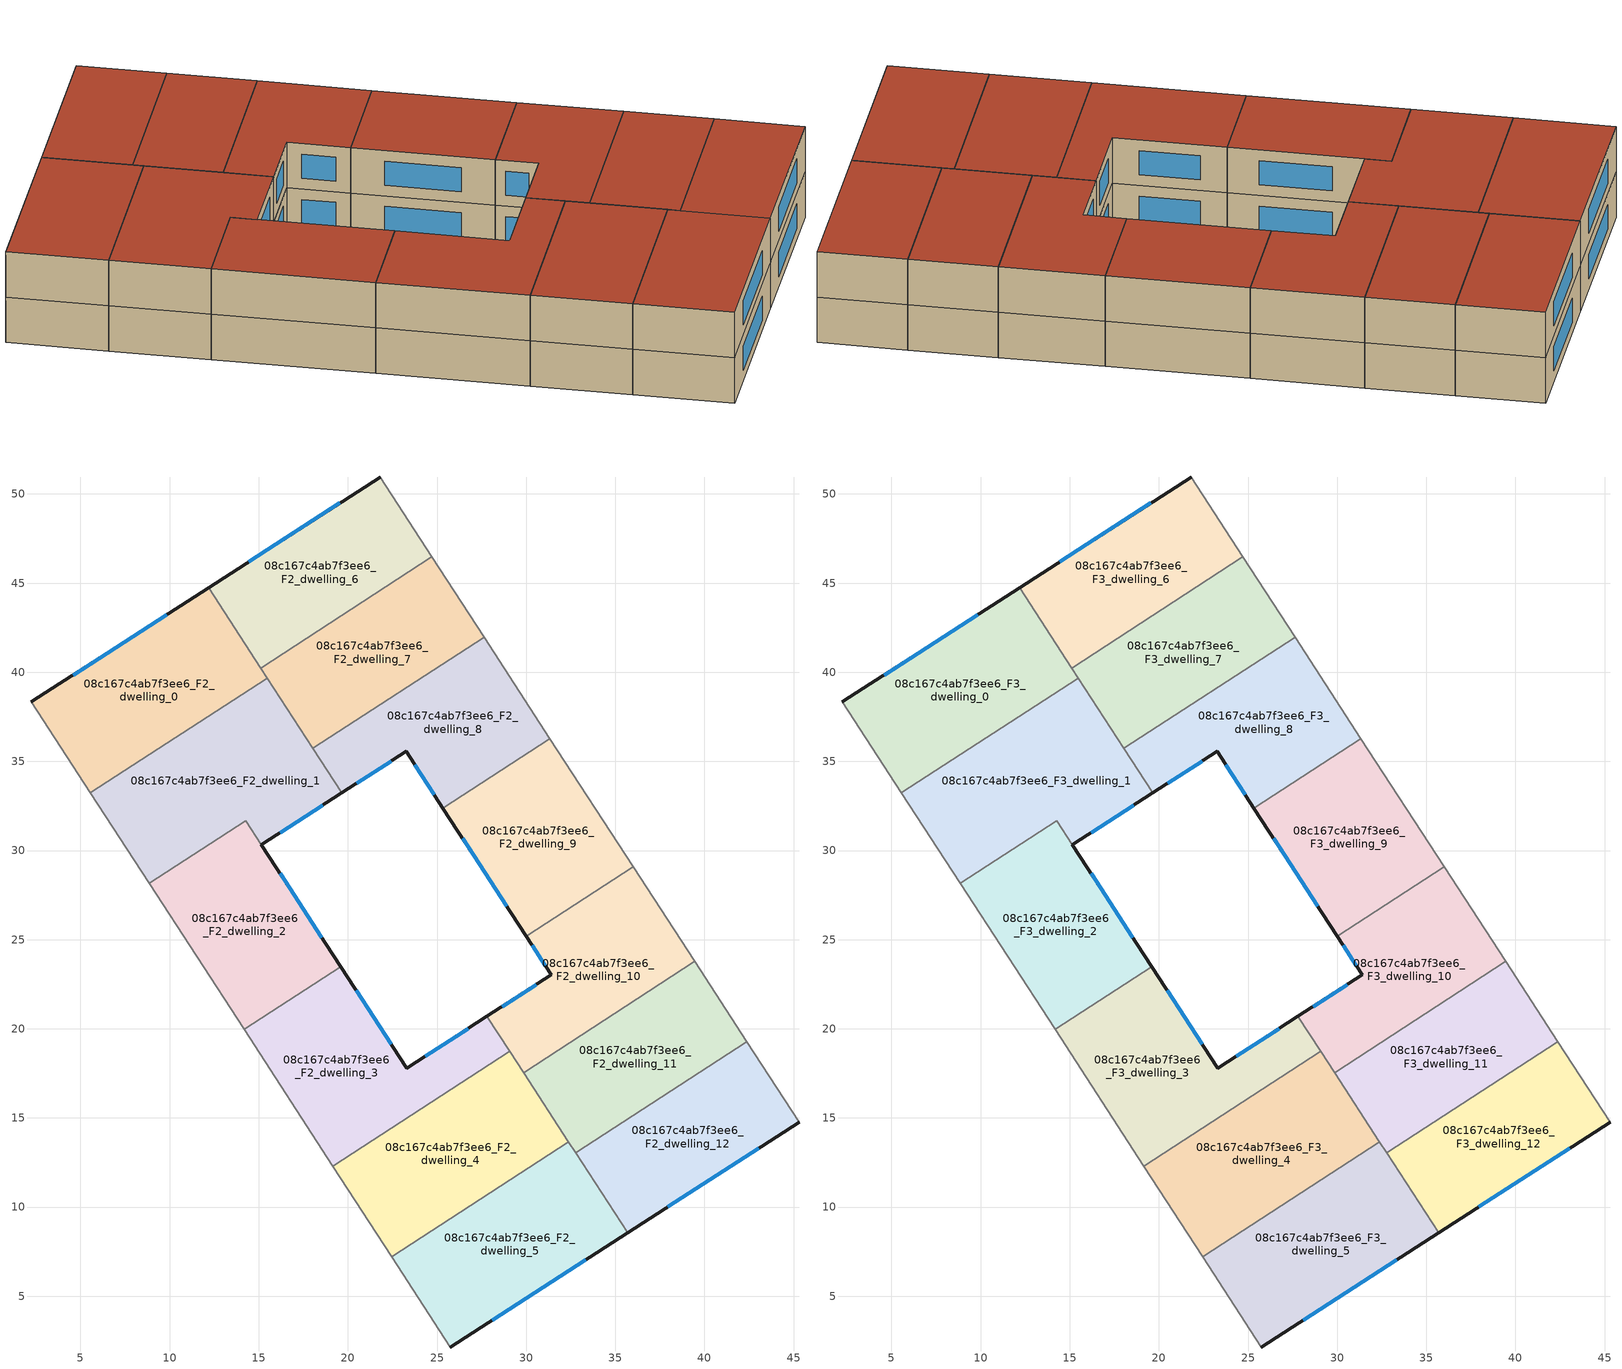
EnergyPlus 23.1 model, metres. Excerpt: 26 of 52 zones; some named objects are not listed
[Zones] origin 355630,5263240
08c167c4ab7f3ee6_F2_dwelling_0
 floor to 08c167c4ab7f3ee6_F1_dwelling_0 (EU_floor_Construction): 12.18,44.74 15.47,39.68 5.56,33.24 2.25,38.33 z6
 wall outside (EU_wall_Construction): 12.18,44.74 2.25,38.33 z6:9
 wall to 08c167c4ab7f3ee6_F2_dwelling_1 (EU_wall_Construction): 5.56,33.24 15.47,39.68 z6:9
 wall adiabatic (EU_wall_Construction): 2.25,38.33 5.56,33.24 z6:9
 wall to 08c167c4ab7f3ee6_F2_dwelling_6 (EU_wall_Construction): 15.11,40.23 12.18,44.74 z6:9
 wall to 08c167c4ab7f3ee6_F2_dwelling_7 (EU_wall_Construction): 15.47,39.68 15.11,40.23 z6:9
 window (EU_Window_Construction): 9.85,43.24 4.58,39.84 z6.7:8.3
08c167c4ab7f3ee6_F2_dwelling_1
 floor to 08c167c4ab7f3ee6_F1_dwelling_1 (EU_floor_Construction): 15.47,39.68 19.66,33.23 15.16,30.32 14.28,31.67 8.86,28.15 5.56,33.24 z6
 wall outside (EU_wall_Construction): 15.16,30.32 19.66,33.23 z6:9
 wall to 08c167c4ab7f3ee6_F2_dwelling_2 (EU_wall_Construction): 8.86,28.15 14.28,31.67 15.16,30.32 z6:9
 wall adiabatic (EU_wall_Construction): 5.56,33.24 8.86,28.15 z6:9
 wall to 08c167c4ab7f3ee6_F2_dwelling_7 (EU_wall_Construction): 18.04,35.73 15.47,39.68 z6:9
 wall to 08c167c4ab7f3ee6_F2_dwelling_8 (EU_wall_Construction): 19.66,33.23 18.04,35.73 z6:9
 window (EU_Window_Construction): 16.21,31 18.6,32.55 z6.7:8.3
08c167c4ab7f3ee6_F2_dwelling_10
 floor to 08c167c4ab7f3ee6_F1_dwelling_10 (EU_floor_Construction): 36.01,29.08 39.46,23.78 29.85,17.54 27.8,20.7 31.41,23.03 30.01,25.18 z6
 wall outside (EU_wall_Construction): 30.01,25.18 31.41,23.03 27.8,20.7 z6:9
 wall to 08c167c4ab7f3ee6_F2_dwelling_9 (EU_wall_Construction): 36.01,29.08 30.01,25.18 z6:9
 wall adiabatic (EU_wall_Construction): 39.46,23.78 36.01,29.08 z6:9
 wall to 08c167c4ab7f3ee6_F2_dwelling_11 (EU_wall_Construction): 29.85,17.54 39.46,23.78 z6:9
 wall to 08c167c4ab7f3ee6_F2_dwelling_3 (EU_wall_Construction): 27.8,20.7 29.07,18.74 z6:9
 wall to 08c167c4ab7f3ee6_F2_dwelling_4 (EU_wall_Construction): 29.07,18.74 29.85,17.54 z6:9
 window (EU_Window_Construction): 30.56,22.48 28.65,21.25 / 30.34,24.68 31.08,23.53 z6.7:8.3
08c167c4ab7f3ee6_F2_dwelling_11
 floor to 08c167c4ab7f3ee6_F1_dwelling_11 (EU_floor_Construction): 39.46,23.78 42.38,19.28 32.78,13.04 29.85,17.54 z6
 wall adiabatic (EU_wall_Construction): 42.38,19.28 39.46,23.78 z6:9
 wall to 08c167c4ab7f3ee6_F2_dwelling_12 (EU_wall_Construction): 32.78,13.04 42.38,19.28 z6:9
 wall to 08c167c4ab7f3ee6_F2_dwelling_4 (EU_wall_Construction): 29.85,17.54 32.38,13.66 z6:9
 wall to 08c167c4ab7f3ee6_F2_dwelling_5 (EU_wall_Construction): 32.38,13.66 32.77,13.04 z6:9
08c167c4ab7f3ee6_F2_dwelling_12
 floor to 08c167c4ab7f3ee6_F1_dwelling_12 (EU_floor_Construction): 42.38,19.28 45.31,14.77 35.69,8.56 32.78,13.04 z6
 wall outside (EU_wall_Construction): 35.69,8.56 45.31,14.77 z6:9
 wall adiabatic (EU_wall_Construction): 45.31,14.77 42.38,19.28 z6:9
 wall to 08c167c4ab7f3ee6_F2_dwelling_5 (EU_wall_Construction): 32.78,13.04 35.69,8.56 z6:9
 window (EU_Window_Construction): 37.95,10.02 43.05,13.31 z6.7:8.3
08c167c4ab7f3ee6_F2_dwelling_2
 floor to 08c167c4ab7f3ee6_F1_dwelling_2 (EU_floor_Construction): 14.28,31.67 19.59,23.49 14.18,19.97 8.86,28.15 z6
 wall outside (EU_wall_Construction): 19.59,23.49 15.15,30.32 z6:9
 wall adiabatic (EU_wall_Construction): 8.86,28.15 14.18,19.97 z6:9
 wall to 08c167c4ab7f3ee6_F2_dwelling_3 (EU_wall_Construction): 14.18,19.97 19.59,23.49 z6:9
 window (EU_Window_Construction): 18.55,25.1 16.2,28.72 z6.7:8.3
08c167c4ab7f3ee6_F2_dwelling_3
 floor to 08c167c4ab7f3ee6_F1_dwelling_3 (EU_floor_Construction): 27.8,20.7 29.07,18.74 19.16,12.3 14.18,19.97 19.59,23.49 23.29,17.79 z6
 wall outside (EU_wall_Construction): 27.8,20.7 23.29,17.79 19.59,23.49 z6:9
 wall to 08c167c4ab7f3ee6_F2_dwelling_4 (EU_wall_Construction): 19.16,12.3 29.07,18.74 z6:9
 wall adiabatic (EU_wall_Construction): 14.18,19.97 19.16,12.3 z6:9
 window (EU_Window_Construction): 22.42,19.13 20.46,22.15 / 26.74,20.02 24.35,18.47 z6.7:8.3
08c167c4ab7f3ee6_F2_dwelling_4
 floor to 08c167c4ab7f3ee6_F1_dwelling_4 (EU_floor_Construction): 29.07,18.74 32.38,13.66 22.46,7.22 19.16,12.3 z6
 wall to 08c167c4ab7f3ee6_F2_dwelling_5 (EU_wall_Construction): 22.46,7.22 32.38,13.66 z6:9
 wall adiabatic (EU_wall_Construction): 19.16,12.3 22.46,7.22 z6:9
08c167c4ab7f3ee6_F2_dwelling_5
 floor to 08c167c4ab7f3ee6_F1_dwelling_5 (EU_floor_Construction): 32.38,13.66 35.69,8.56 25.75,2.15 22.46,7.22 z6
 wall outside (EU_wall_Construction): 25.75,2.15 35.69,8.56 z6:9
 wall adiabatic (EU_wall_Construction): 22.46,7.22 25.75,2.15 z6:9
 window (EU_Window_Construction): 28.09,3.65 33.35,7.05 z6.7:8.3
08c167c4ab7f3ee6_F2_dwelling_6
 floor to 08c167c4ab7f3ee6_F1_dwelling_6 (EU_floor_Construction): 21.8,50.95 24.72,46.47 15.11,40.23 12.18,44.74 z6
 wall outside (EU_wall_Construction): 21.8,50.95 12.18,44.74 z6:9
 wall adiabatic (EU_wall_Construction): 24.72,46.47 21.8,50.95 z6:9
 wall to 08c167c4ab7f3ee6_F2_dwelling_7 (EU_wall_Construction): 15.11,40.23 24.72,46.47 z6:9
 window (EU_Window_Construction): 19.55,49.49 14.44,46.2 z6.7:8.3
08c167c4ab7f3ee6_F2_dwelling_7
 floor to 08c167c4ab7f3ee6_F1_dwelling_7 (EU_floor_Construction): 24.72,46.47 27.64,41.97 18.04,35.73 15.11,40.23 z6
 wall adiabatic (EU_wall_Construction): 27.64,41.97 24.72,46.47 z6:9
 wall to 08c167c4ab7f3ee6_F2_dwelling_8 (EU_wall_Construction): 18.04,35.73 27.64,41.97 z6:9
08c167c4ab7f3ee6_F2_dwelling_8
 floor to 08c167c4ab7f3ee6_F1_dwelling_8 (EU_floor_Construction): 27.64,41.97 31.34,36.28 25.34,32.38 23.27,35.56 19.66,33.23 18.04,35.73 z6
 wall outside (EU_wall_Construction): 19.66,33.23 23.27,35.56 25.34,32.38 z6:9
 wall adiabatic (EU_wall_Construction): 31.34,36.28 27.64,41.97 z6:9
 wall to 08c167c4ab7f3ee6_F2_dwelling_9 (EU_wall_Construction): 25.34,32.38 31.34,36.28 z6:9
 window (EU_Window_Construction): 20.51,33.78 22.42,35.01 / 23.76,34.81 24.85,33.13 z6.7:8.3
08c167c4ab7f3ee6_F2_dwelling_9
 floor to 08c167c4ab7f3ee6_F1_dwelling_9 (EU_floor_Construction): 31.34,36.28 36.01,29.08 30.01,25.18 25.34,32.38 z6
 wall outside (EU_wall_Construction): 25.34,32.38 30.01,25.18 z6:9
 wall adiabatic (EU_wall_Construction): 36.01,29.08 31.34,36.28 z6:9
 window (EU_Window_Construction): 26.43,30.69 28.91,26.87 z6.7:8.3
08c167c4ab7f3ee6_F3_dwelling_0
 floor to 08c167c4ab7f3ee6_F2_dwelling_0 (EU_floor_Construction): 12.18,44.74 15.47,39.68 5.56,33.24 2.25,38.33 z9
 wall outside (EU_wall_Construction): 12.18,44.74 2.25,38.33 z9:12
 wall to 08c167c4ab7f3ee6_F3_dwelling_1 (EU_wall_Construction): 5.56,33.24 15.47,39.68 z9:12
 wall adiabatic (EU_wall_Construction): 2.25,38.33 5.56,33.24 z9:12
 wall to 08c167c4ab7f3ee6_F3_dwelling_6 (EU_wall_Construction): 15.11,40.23 12.18,44.74 z9:12
 wall to 08c167c4ab7f3ee6_F3_dwelling_7 (EU_wall_Construction): 15.47,39.68 15.11,40.23 z9:12
 window (EU_Window_Construction): 9.85,43.24 4.58,39.84 z9.7:11.3
 roof outside (EU_roof_Construction): 15.47,39.68 12.18,44.74 2.25,38.33 5.56,33.24 z12
08c167c4ab7f3ee6_F3_dwelling_1
 floor to 08c167c4ab7f3ee6_F2_dwelling_1 (EU_floor_Construction): 15.47,39.68 19.66,33.23 15.16,30.32 14.28,31.67 8.86,28.15 5.56,33.24 z9
 wall outside (EU_wall_Construction): 15.16,30.32 19.66,33.23 z9:12
 wall to 08c167c4ab7f3ee6_F3_dwelling_2 (EU_wall_Construction): 8.86,28.15 14.28,31.67 15.16,30.32 z9:12
 wall adiabatic (EU_wall_Construction): 5.56,33.24 8.86,28.15 z9:12
 wall to 08c167c4ab7f3ee6_F3_dwelling_7 (EU_wall_Construction): 18.04,35.73 15.47,39.68 z9:12
 wall to 08c167c4ab7f3ee6_F3_dwelling_8 (EU_wall_Construction): 19.66,33.23 18.04,35.73 z9:12
 window (EU_Window_Construction): 16.21,31 18.6,32.55 z9.7:11.3
 roof outside (EU_roof_Construction): 15.16,30.32 19.66,33.23 15.47,39.68 5.56,33.24 8.86,28.15 14.28,31.67 z12
08c167c4ab7f3ee6_F3_dwelling_10
 floor to 08c167c4ab7f3ee6_F2_dwelling_10 (EU_floor_Construction): 36.01,29.08 39.46,23.78 29.85,17.54 27.8,20.7 31.41,23.03 30.01,25.18 z9
 wall outside (EU_wall_Construction): 30.01,25.18 31.41,23.03 27.8,20.7 z9:12
 wall to 08c167c4ab7f3ee6_F3_dwelling_9 (EU_wall_Construction): 36.01,29.08 30.01,25.18 z9:12
 wall adiabatic (EU_wall_Construction): 39.46,23.78 36.01,29.08 z9:12
 wall to 08c167c4ab7f3ee6_F3_dwelling_11 (EU_wall_Construction): 29.85,17.54 39.46,23.78 z9:12
 wall to 08c167c4ab7f3ee6_F3_dwelling_3 (EU_wall_Construction): 27.8,20.7 29.07,18.74 z9:12
 wall to 08c167c4ab7f3ee6_F3_dwelling_4 (EU_wall_Construction): 29.07,18.74 29.85,17.54 z9:12
 window (EU_Window_Construction): 30.56,22.48 28.65,21.25 / 30.34,24.68 31.08,23.53 z9.7:11.3
 roof outside (EU_roof_Construction): 39.46,23.78 36.01,29.08 30.01,25.18 31.41,23.03 27.8,20.7 29.85,17.54 z12
08c167c4ab7f3ee6_F3_dwelling_11
 floor to 08c167c4ab7f3ee6_F2_dwelling_11 (EU_floor_Construction): 39.46,23.78 42.38,19.28 32.78,13.04 29.85,17.54 z9
 wall adiabatic (EU_wall_Construction): 42.38,19.28 39.46,23.78 z9:12
 wall to 08c167c4ab7f3ee6_F3_dwelling_12 (EU_wall_Construction): 32.78,13.04 42.38,19.28 z9:12
 wall to 08c167c4ab7f3ee6_F3_dwelling_4 (EU_wall_Construction): 29.85,17.54 32.38,13.66 z9:12
 wall to 08c167c4ab7f3ee6_F3_dwelling_5 (EU_wall_Construction): 32.38,13.66 32.77,13.04 z9:12
 roof outside (EU_roof_Construction): 42.38,19.28 39.46,23.78 29.85,17.54 32.78,13.04 z12
08c167c4ab7f3ee6_F3_dwelling_12
 floor to 08c167c4ab7f3ee6_F2_dwelling_12 (EU_floor_Construction): 42.38,19.28 45.31,14.77 35.69,8.56 32.78,13.04 z9
 wall outside (EU_wall_Construction): 35.69,8.56 45.31,14.77 z9:12
 wall adiabatic (EU_wall_Construction): 45.31,14.77 42.38,19.28 z9:12
 wall to 08c167c4ab7f3ee6_F3_dwelling_5 (EU_wall_Construction): 32.78,13.04 35.69,8.56 z9:12
 window (EU_Window_Construction): 37.95,10.02 43.05,13.31 z9.7:11.3
 roof outside (EU_roof_Construction): 45.31,14.77 42.38,19.28 32.78,13.04 35.69,8.56 z12
08c167c4ab7f3ee6_F3_dwelling_2
 floor to 08c167c4ab7f3ee6_F2_dwelling_2 (EU_floor_Construction): 14.28,31.67 19.59,23.49 14.18,19.97 8.86,28.15 z9
 wall outside (EU_wall_Construction): 19.59,23.49 15.15,30.32 z9:12
 wall adiabatic (EU_wall_Construction): 8.86,28.15 14.18,19.97 z9:12
 wall to 08c167c4ab7f3ee6_F3_dwelling_3 (EU_wall_Construction): 14.18,19.97 19.59,23.49 z9:12
 window (EU_Window_Construction): 18.55,25.1 16.2,28.72 z9.7:11.3
 roof outside (EU_roof_Construction): 19.59,23.49 14.28,31.67 8.86,28.15 14.18,19.97 z12
08c167c4ab7f3ee6_F3_dwelling_3
 floor to 08c167c4ab7f3ee6_F2_dwelling_3 (EU_floor_Construction): 27.8,20.7 29.07,18.74 19.16,12.3 14.18,19.97 19.59,23.49 23.29,17.79 z9
 wall outside (EU_wall_Construction): 27.8,20.7 23.29,17.79 19.59,23.49 z9:12
 wall to 08c167c4ab7f3ee6_F3_dwelling_4 (EU_wall_Construction): 19.16,12.3 29.07,18.74 z9:12
 wall adiabatic (EU_wall_Construction): 14.18,19.97 19.16,12.3 z9:12
 window (EU_Window_Construction): 22.42,19.13 20.46,22.15 / 26.74,20.02 24.35,18.47 z9.7:11.3
 roof outside (EU_roof_Construction): 29.07,18.74 27.8,20.7 23.29,17.79 19.59,23.49 14.18,19.97 19.16,12.3 z12
08c167c4ab7f3ee6_F3_dwelling_4
 floor to 08c167c4ab7f3ee6_F2_dwelling_4 (EU_floor_Construction): 29.07,18.74 32.38,13.66 22.46,7.22 19.16,12.3 z9
 wall to 08c167c4ab7f3ee6_F3_dwelling_5 (EU_wall_Construction): 22.46,7.22 32.38,13.66 z9:12
 wall adiabatic (EU_wall_Construction): 19.16,12.3 22.46,7.22 z9:12
 roof outside (EU_roof_Construction): 32.38,13.66 29.07,18.74 19.16,12.3 22.46,7.22 z12
08c167c4ab7f3ee6_F3_dwelling_5
 floor to 08c167c4ab7f3ee6_F2_dwelling_5 (EU_floor_Construction): 32.38,13.66 35.69,8.56 25.75,2.15 22.46,7.22 z9
 wall outside (EU_wall_Construction): 25.75,2.15 35.69,8.56 z9:12
 wall adiabatic (EU_wall_Construction): 22.46,7.22 25.75,2.15 z9:12
 window (EU_Window_Construction): 28.09,3.65 33.35,7.05 z9.7:11.3
 roof outside (EU_roof_Construction): 35.69,8.56 32.38,13.66 22.46,7.22 25.75,2.15 z12
08c167c4ab7f3ee6_F3_dwelling_6
 floor to 08c167c4ab7f3ee6_F2_dwelling_6 (EU_floor_Construction): 21.8,50.95 24.72,46.47 15.11,40.23 12.18,44.74 z9
 wall outside (EU_wall_Construction): 21.8,50.95 12.18,44.74 z9:12
 wall adiabatic (EU_wall_Construction): 24.72,46.47 21.8,50.95 z9:12
 wall to 08c167c4ab7f3ee6_F3_dwelling_7 (EU_wall_Construction): 15.11,40.23 24.72,46.47 z9:12
 window (EU_Window_Construction): 19.55,49.49 14.44,46.2 z9.7:11.3
 roof outside (EU_roof_Construction): 24.72,46.47 21.8,50.95 12.18,44.74 15.11,40.23 z12
08c167c4ab7f3ee6_F3_dwelling_7
 floor to 08c167c4ab7f3ee6_F2_dwelling_7 (EU_floor_Construction): 24.72,46.47 27.64,41.97 18.04,35.73 15.11,40.23 z9
 wall adiabatic (EU_wall_Construction): 27.64,41.97 24.72,46.47 z9:12
 wall to 08c167c4ab7f3ee6_F3_dwelling_8 (EU_wall_Construction): 18.04,35.73 27.64,41.97 z9:12
 roof outside (EU_roof_Construction): 27.64,41.97 24.72,46.47 15.11,40.23 18.04,35.73 z12
08c167c4ab7f3ee6_F3_dwelling_8
 floor to 08c167c4ab7f3ee6_F2_dwelling_8 (EU_floor_Construction): 27.64,41.97 31.34,36.28 25.34,32.38 23.27,35.56 19.66,33.23 18.04,35.73 z9
 wall outside (EU_wall_Construction): 19.66,33.23 23.27,35.56 25.34,32.38 z9:12
 wall adiabatic (EU_wall_Construction): 31.34,36.28 27.64,41.97 z9:12
 wall to 08c167c4ab7f3ee6_F3_dwelling_9 (EU_wall_Construction): 25.34,32.38 31.34,36.28 z9:12
 window (EU_Window_Construction): 20.51,33.78 22.42,35.01 / 23.76,34.81 24.85,33.13 z9.7:11.3
 roof outside (EU_roof_Construction): 31.34,36.28 27.64,41.97 18.04,35.73 19.66,33.23 23.27,35.56 25.34,32.38 z12
08c167c4ab7f3ee6_F3_dwelling_9
 floor to 08c167c4ab7f3ee6_F2_dwelling_9 (EU_floor_Construction): 31.34,36.28 36.01,29.08 30.01,25.18 25.34,32.38 z9
 wall outside (EU_wall_Construction): 25.34,32.38 30.01,25.18 z9:12
 wall adiabatic (EU_wall_Construction): 36.01,29.08 31.34,36.28 z9:12
 window (EU_Window_Construction): 26.43,30.69 28.91,26.87 z9.7:11.3
 roof outside (EU_roof_Construction): 36.01,29.08 31.34,36.28 25.34,32.38 30.01,25.18 z12
[Building]
EU S2 Campaign: North Axis=0; Terrain=City; Solar Distribution=FullExterior
[Site:Location]
Budapest.Ferenc.Liszt.Intl.AP: Latitude=47.437; Longitude=19.256; Time Zone=1; Elevation=185
[SizingPeriod:WeatherFileDays]
AnnualSizingPeriod: Begin Month=1; Begin Day of Month=1; End Month=12; End Day of Month=31; Day of Week for Start Day=Monday; Use Weather File Daylight Saving Period=No; Use Weather File Rain and Snow Indicators=No
[MATERIAL]
EU_InternalMass_Material: Roughness=MediumRough; Thickness=0.1; Conductivity=1; Density=1800; Specific Heat=900; Thermal Absorptance=0.9; Solar Absorptance=0.7; Visible Absorptance=0.7
[MATERIAL:NOMASS] Roughness=MediumRough; Thermal Absorptance=0.9; Solar Absorptance=0.7; Visible Absorptance=0.7
Name | Thermal Resistance
EU_wall_NoMass | 0.832559
EU_roof_NoMass | 1.39638
EU_floor_NoMass | 0.872794
[WINDOWMATERIAL:SIMPLEGLAZINGSYSTEM]
EU_Window_SimpleGlazing: UFactor=2.79869; Solar Heat Gain Coefficient=0.75; Visible Transmittance=0.75
[CONSTRUCTION]
EU_wall_Construction: EU_wall_NoMass
EU_roof_Construction: EU_roof_NoMass
EU_floor_Construction: EU_floor_NoMass
EU_Window_Construction: EU_Window_SimpleGlazing
EU_InternalMass_Construction: EU_InternalMass_Material
[ZONE] Type=1; Multiplier=1; Ceiling Height=autocalculate; Floor Area=autocalculate; Part of Total Floor Area=Yes
Name | Volume
08c167c4ab7f3ee6_F2_dwelling_0; 08c167c4ab7f3ee6_F3_dwelling_0 | 214.948
08c167c4ab7f3ee6_F2_dwelling_1; 08c167c4ab7f3ee6_F3_dwelling_1 | 240.985
08c167c4ab7f3ee6_F2_dwelling_10; 08c167c4ab7f3ee6_F3_dwelling_10 | 184.257
08c167c4ab7f3ee6_F2_dwelling_11; 08c167c4ab7f3ee6_F3_dwelling_11; 08c167c4ab7f3ee6_F2_dwelling_7; 08c167c4ab7f3ee6_F3_dwelling_7 | 184.24
08c167c4ab7f3ee6_F2_dwelling_12; 08c167c4ab7f3ee6_F3_dwelling_12 | 184.244
08c167c4ab7f3ee6_F2_dwelling_2; 08c167c4ab7f3ee6_F3_dwelling_2 | 188.915
08c167c4ab7f3ee6_F2_dwelling_3; 08c167c4ab7f3ee6_F3_dwelling_3 | 214.931
08c167c4ab7f3ee6_F2_dwelling_4; 08c167c4ab7f3ee6_F3_dwelling_4 | 214.983
08c167c4ab7f3ee6_F2_dwelling_5; 08c167c4ab7f3ee6_F3_dwelling_5 | 214.939
08c167c4ab7f3ee6_F2_dwelling_6; 08c167c4ab7f3ee6_F3_dwelling_6 | 184.249
08c167c4ab7f3ee6_F2_dwelling_8; 08c167c4ab7f3ee6_F3_dwelling_8 | 184.243
08c167c4ab7f3ee6_F2_dwelling_9; 08c167c4ab7f3ee6_F3_dwelling_9 | 184.247
[INTERNALMASS] Construction=EU_InternalMass_Construction
Name | Zone or ZoneList | Surface Area
08c167c4ab7f3ee6_F2_dwelling_0_EU_InternalMass | 08c167c4ab7f3ee6_F2_dwelling_0 | 71.6493
08c167c4ab7f3ee6_F2_dwelling_1_EU_InternalMass | 08c167c4ab7f3ee6_F2_dwelling_1 | 80.3295
08c167c4ab7f3ee6_F2_dwelling_2_EU_InternalMass | 08c167c4ab7f3ee6_F2_dwelling_2 | 62.977
08c167c4ab7f3ee6_F2_dwelling_3_EU_InternalMass | 08c167c4ab7f3ee6_F2_dwelling_3 | 71.6438
08c167c4ab7f3ee6_F2_dwelling_4_EU_InternalMass | 08c167c4ab7f3ee6_F2_dwelling_4 | 71.661
08c167c4ab7f3ee6_F2_dwelling_5_EU_InternalMass | 08c167c4ab7f3ee6_F2_dwelling_5 | 71.6467
08c167c4ab7f3ee6_F2_dwelling_6_EU_InternalMass | 08c167c4ab7f3ee6_F2_dwelling_6 | 61.4164
08c167c4ab7f3ee6_F2_dwelling_7_EU_InternalMass | 08c167c4ab7f3ee6_F2_dwelling_7 | 61.4134
08c167c4ab7f3ee6_F2_dwelling_8_EU_InternalMass | 08c167c4ab7f3ee6_F2_dwelling_8 | 61.4143
08c167c4ab7f3ee6_F2_dwelling_9_EU_InternalMass | 08c167c4ab7f3ee6_F2_dwelling_9 | 61.4156
08c167c4ab7f3ee6_F2_dwelling_10_EU_InternalMass | 08c167c4ab7f3ee6_F2_dwelling_10 | 61.4189
08c167c4ab7f3ee6_F2_dwelling_11_EU_InternalMass | 08c167c4ab7f3ee6_F2_dwelling_11 | 61.4134
08c167c4ab7f3ee6_F2_dwelling_12_EU_InternalMass | 08c167c4ab7f3ee6_F2_dwelling_12 | 61.4146
08c167c4ab7f3ee6_F3_dwelling_0_EU_InternalMass | 08c167c4ab7f3ee6_F3_dwelling_0 | 71.6493
08c167c4ab7f3ee6_F3_dwelling_1_EU_InternalMass | 08c167c4ab7f3ee6_F3_dwelling_1 | 80.3295
08c167c4ab7f3ee6_F3_dwelling_2_EU_InternalMass | 08c167c4ab7f3ee6_F3_dwelling_2 | 62.977
08c167c4ab7f3ee6_F3_dwelling_3_EU_InternalMass | 08c167c4ab7f3ee6_F3_dwelling_3 | 71.6438
08c167c4ab7f3ee6_F3_dwelling_4_EU_InternalMass | 08c167c4ab7f3ee6_F3_dwelling_4 | 71.661
08c167c4ab7f3ee6_F3_dwelling_5_EU_InternalMass | 08c167c4ab7f3ee6_F3_dwelling_5 | 71.6467
08c167c4ab7f3ee6_F3_dwelling_6_EU_InternalMass | 08c167c4ab7f3ee6_F3_dwelling_6 | 61.4164
08c167c4ab7f3ee6_F3_dwelling_7_EU_InternalMass | 08c167c4ab7f3ee6_F3_dwelling_7 | 61.4134
08c167c4ab7f3ee6_F3_dwelling_8_EU_InternalMass | 08c167c4ab7f3ee6_F3_dwelling_8 | 61.4143
08c167c4ab7f3ee6_F3_dwelling_9_EU_InternalMass | 08c167c4ab7f3ee6_F3_dwelling_9 | 61.4156
08c167c4ab7f3ee6_F3_dwelling_10_EU_InternalMass | 08c167c4ab7f3ee6_F3_dwelling_10 | 61.4189
08c167c4ab7f3ee6_F3_dwelling_11_EU_InternalMass | 08c167c4ab7f3ee6_F3_dwelling_11 | 61.4134
08c167c4ab7f3ee6_F3_dwelling_12_EU_InternalMass | 08c167c4ab7f3ee6_F3_dwelling_12 | 61.4146
[OTHEREQUIPMENT] Fuel Type=Electricity; Design Level Calculation Method=Watts/Area; Power per Zone Floor Area=1; Fraction Latent=0; Fraction Radiant=0; Fraction Lost=0; Carbon Dioxide Generation Rate=0; EndUse Subcategory=EU_Step8_InternalGains
Name | Zone or ZoneList or Space or SpaceList | Schedule
EU_Step8_InternalGain_08c167c4ab7f3ee6_F2_dwelling_0_f000 | 08c167c4ab7f3ee6_F2_dwelling_0 | EU_Step8_GainSchedule_08c167c4ab7f3ee6_F2_dwelling_0_f000
EU_Step8_InternalGain_08c167c4ab7f3ee6_F2_dwelling_1_f000 | 08c167c4ab7f3ee6_F2_dwelling_1 | EU_Step8_GainSchedule_08c167c4ab7f3ee6_F2_dwelling_1_f000
EU_Step8_InternalGain_08c167c4ab7f3ee6_F2_dwelling_2_f000 | 08c167c4ab7f3ee6_F2_dwelling_2 | EU_Step8_GainSchedule_08c167c4ab7f3ee6_F2_dwelling_2_f000
EU_Step8_InternalGain_08c167c4ab7f3ee6_F2_dwelling_3_f000 | 08c167c4ab7f3ee6_F2_dwelling_3 | EU_Step8_GainSchedule_08c167c4ab7f3ee6_F2_dwelling_3_f000
EU_Step8_InternalGain_08c167c4ab7f3ee6_F2_dwelling_4_f000 | 08c167c4ab7f3ee6_F2_dwelling_4 | EU_Step8_GainSchedule_08c167c4ab7f3ee6_F2_dwelling_4_f000
EU_Step8_InternalGain_08c167c4ab7f3ee6_F2_dwelling_5_f000 | 08c167c4ab7f3ee6_F2_dwelling_5 | EU_Step8_GainSchedule_08c167c4ab7f3ee6_F2_dwelling_5_f000
EU_Step8_InternalGain_08c167c4ab7f3ee6_F2_dwelling_6_f000 | 08c167c4ab7f3ee6_F2_dwelling_6 | EU_Step8_GainSchedule_08c167c4ab7f3ee6_F2_dwelling_6_f000
EU_Step8_InternalGain_08c167c4ab7f3ee6_F2_dwelling_7_f000 | 08c167c4ab7f3ee6_F2_dwelling_7 | EU_Step8_GainSchedule_08c167c4ab7f3ee6_F2_dwelling_7_f000
EU_Step8_InternalGain_08c167c4ab7f3ee6_F2_dwelling_8_f000 | 08c167c4ab7f3ee6_F2_dwelling_8 | EU_Step8_GainSchedule_08c167c4ab7f3ee6_F2_dwelling_8_f000
EU_Step8_InternalGain_08c167c4ab7f3ee6_F2_dwelling_9_f000 | 08c167c4ab7f3ee6_F2_dwelling_9 | EU_Step8_GainSchedule_08c167c4ab7f3ee6_F2_dwelling_9_f000
EU_Step8_InternalGain_08c167c4ab7f3ee6_F2_dwelling_10_f000 | 08c167c4ab7f3ee6_F2_dwelling_10 | EU_Step8_GainSchedule_08c167c4ab7f3ee6_F2_dwelling_10_f000
EU_Step8_InternalGain_08c167c4ab7f3ee6_F2_dwelling_11_f000 | 08c167c4ab7f3ee6_F2_dwelling_11 | EU_Step8_GainSchedule_08c167c4ab7f3ee6_F2_dwelling_11_f000
EU_Step8_InternalGain_08c167c4ab7f3ee6_F2_dwelling_12_f000 | 08c167c4ab7f3ee6_F2_dwelling_12 | EU_Step8_GainSchedule_08c167c4ab7f3ee6_F2_dwelling_12_f000
EU_Step8_InternalGain_08c167c4ab7f3ee6_F3_dwelling_0_f000 | 08c167c4ab7f3ee6_F3_dwelling_0 | EU_Step8_GainSchedule_08c167c4ab7f3ee6_F3_dwelling_0_f000
EU_Step8_InternalGain_08c167c4ab7f3ee6_F3_dwelling_1_f000 | 08c167c4ab7f3ee6_F3_dwelling_1 | EU_Step8_GainSchedule_08c167c4ab7f3ee6_F3_dwelling_1_f000
EU_Step8_InternalGain_08c167c4ab7f3ee6_F3_dwelling_2_f000 | 08c167c4ab7f3ee6_F3_dwelling_2 | EU_Step8_GainSchedule_08c167c4ab7f3ee6_F3_dwelling_2_f000
EU_Step8_InternalGain_08c167c4ab7f3ee6_F3_dwelling_3_f000 | 08c167c4ab7f3ee6_F3_dwelling_3 | EU_Step8_GainSchedule_08c167c4ab7f3ee6_F3_dwelling_3_f000
EU_Step8_InternalGain_08c167c4ab7f3ee6_F3_dwelling_4_f000 | 08c167c4ab7f3ee6_F3_dwelling_4 | EU_Step8_GainSchedule_08c167c4ab7f3ee6_F3_dwelling_4_f000
EU_Step8_InternalGain_08c167c4ab7f3ee6_F3_dwelling_5_f000 | 08c167c4ab7f3ee6_F3_dwelling_5 | EU_Step8_GainSchedule_08c167c4ab7f3ee6_F3_dwelling_5_f000
EU_Step8_InternalGain_08c167c4ab7f3ee6_F3_dwelling_6_f000 | 08c167c4ab7f3ee6_F3_dwelling_6 | EU_Step8_GainSchedule_08c167c4ab7f3ee6_F3_dwelling_6_f000
EU_Step8_InternalGain_08c167c4ab7f3ee6_F3_dwelling_7_f000 | 08c167c4ab7f3ee6_F3_dwelling_7 | EU_Step8_GainSchedule_08c167c4ab7f3ee6_F3_dwelling_7_f000
EU_Step8_InternalGain_08c167c4ab7f3ee6_F3_dwelling_8_f000 | 08c167c4ab7f3ee6_F3_dwelling_8 | EU_Step8_GainSchedule_08c167c4ab7f3ee6_F3_dwelling_8_f000
EU_Step8_InternalGain_08c167c4ab7f3ee6_F3_dwelling_9_f000 | 08c167c4ab7f3ee6_F3_dwelling_9 | EU_Step8_GainSchedule_08c167c4ab7f3ee6_F3_dwelling_9_f000
EU_Step8_InternalGain_08c167c4ab7f3ee6_F3_dwelling_10_f000 | 08c167c4ab7f3ee6_F3_dwelling_10 | EU_Step8_GainSchedule_08c167c4ab7f3ee6_F3_dwelling_10_f000
EU_Step8_InternalGain_08c167c4ab7f3ee6_F3_dwelling_11_f000 | 08c167c4ab7f3ee6_F3_dwelling_11 | EU_Step8_GainSchedule_08c167c4ab7f3ee6_F3_dwelling_11_f000
EU_Step8_InternalGain_08c167c4ab7f3ee6_F3_dwelling_12_f000 | 08c167c4ab7f3ee6_F3_dwelling_12 | EU_Step8_GainSchedule_08c167c4ab7f3ee6_F3_dwelling_12_f000
[ZONEVENTILATION:DESIGNFLOWRATE] Schedule=EU_AlwaysOn; Design Flow Rate Calculation Method=AirChanges/Hour; Air Changes per Hour=0.475469; Ventilation Type=Natural; Fan Pressure Rise=0; Fan Total Efficiency=1; Constant Term Coefficient=1; Temperature Term Coefficient=0; Velocity Term Coefficient=0; Velocity Squared Term Coefficient=0; Minimum Indoor Temperature=-100; Maximum Indoor Temperature=100; Delta Temperature=-100; Minimum Outdoor Temperature=-100; Maximum Outdoor Temperature=100; Maximum Wind Speed=40
Name | Zone or ZoneList or Space or SpaceList
EU_ConstantAir_08c167c4ab7f3ee6_F2_dwelling_0 | 08c167c4ab7f3ee6_F2_dwelling_0
EU_ConstantAir_08c167c4ab7f3ee6_F2_dwelling_1 | 08c167c4ab7f3ee6_F2_dwelling_1
EU_ConstantAir_08c167c4ab7f3ee6_F2_dwelling_2 | 08c167c4ab7f3ee6_F2_dwelling_2
EU_ConstantAir_08c167c4ab7f3ee6_F2_dwelling_3 | 08c167c4ab7f3ee6_F2_dwelling_3
EU_ConstantAir_08c167c4ab7f3ee6_F2_dwelling_4 | 08c167c4ab7f3ee6_F2_dwelling_4
EU_ConstantAir_08c167c4ab7f3ee6_F2_dwelling_5 | 08c167c4ab7f3ee6_F2_dwelling_5
EU_ConstantAir_08c167c4ab7f3ee6_F2_dwelling_6 | 08c167c4ab7f3ee6_F2_dwelling_6
EU_ConstantAir_08c167c4ab7f3ee6_F2_dwelling_7 | 08c167c4ab7f3ee6_F2_dwelling_7
EU_ConstantAir_08c167c4ab7f3ee6_F2_dwelling_8 | 08c167c4ab7f3ee6_F2_dwelling_8
EU_ConstantAir_08c167c4ab7f3ee6_F2_dwelling_9 | 08c167c4ab7f3ee6_F2_dwelling_9
EU_ConstantAir_08c167c4ab7f3ee6_F2_dwelling_10 | 08c167c4ab7f3ee6_F2_dwelling_10
EU_ConstantAir_08c167c4ab7f3ee6_F2_dwelling_11 | 08c167c4ab7f3ee6_F2_dwelling_11
EU_ConstantAir_08c167c4ab7f3ee6_F2_dwelling_12 | 08c167c4ab7f3ee6_F2_dwelling_12
EU_ConstantAir_08c167c4ab7f3ee6_F3_dwelling_0 | 08c167c4ab7f3ee6_F3_dwelling_0
EU_ConstantAir_08c167c4ab7f3ee6_F3_dwelling_1 | 08c167c4ab7f3ee6_F3_dwelling_1
EU_ConstantAir_08c167c4ab7f3ee6_F3_dwelling_2 | 08c167c4ab7f3ee6_F3_dwelling_2
EU_ConstantAir_08c167c4ab7f3ee6_F3_dwelling_3 | 08c167c4ab7f3ee6_F3_dwelling_3
EU_ConstantAir_08c167c4ab7f3ee6_F3_dwelling_4 | 08c167c4ab7f3ee6_F3_dwelling_4
EU_ConstantAir_08c167c4ab7f3ee6_F3_dwelling_5 | 08c167c4ab7f3ee6_F3_dwelling_5
EU_ConstantAir_08c167c4ab7f3ee6_F3_dwelling_6 | 08c167c4ab7f3ee6_F3_dwelling_6
EU_ConstantAir_08c167c4ab7f3ee6_F3_dwelling_7 | 08c167c4ab7f3ee6_F3_dwelling_7
EU_ConstantAir_08c167c4ab7f3ee6_F3_dwelling_8 | 08c167c4ab7f3ee6_F3_dwelling_8
EU_ConstantAir_08c167c4ab7f3ee6_F3_dwelling_9 | 08c167c4ab7f3ee6_F3_dwelling_9
EU_ConstantAir_08c167c4ab7f3ee6_F3_dwelling_10 | 08c167c4ab7f3ee6_F3_dwelling_10
EU_ConstantAir_08c167c4ab7f3ee6_F3_dwelling_11 | 08c167c4ab7f3ee6_F3_dwelling_11
EU_ConstantAir_08c167c4ab7f3ee6_F3_dwelling_12 | 08c167c4ab7f3ee6_F3_dwelling_12
[HVACTEMPLATE:ZONE:IDEALLOADSAIRSYSTEM] System Availability Schedule=EU_AlwaysOn; Maximum Heating Supply Air Temperature=50; Minimum Cooling Supply Air Temperature=13; Maximum Heating Supply Air Humidity Ratio=0.0156; Minimum Cooling Supply Air Humidity Ratio=0.0077; Heating Limit=NoLimit; Cooling Limit=NoLimit; Heating Availability Schedule=EU_AlwaysOn; Cooling Availability Schedule=EU_CoolingOff; Dehumidification Control Type=ConstantSensibleHeatRatio; Cooling Sensible Heat Ratio=0.7; Dehumidification Setpoint=60; Humidification Control Type=None; Humidification Setpoint=30; Outdoor Air Method=None; Outdoor Air Flow Rate per Person=0.00944; Outdoor Air Flow Rate per Zone Floor Area=0; Outdoor Air Flow Rate per Zone=0; Demand Controlled Ventilation Type=None; Outdoor Air Economizer Type=NoEconomizer; Heat Recovery Type=None; Sensible Heat Recovery Effectiveness=0.7; Latent Heat Recovery Effectiveness=0.65
Name | Template Thermostat
08c167c4ab7f3ee6_F2_dwelling_0 | EU_HeatOnly_08c167c4ab7f3ee6_F2_dwelling_0
08c167c4ab7f3ee6_F2_dwelling_1 | EU_HeatOnly_08c167c4ab7f3ee6_F2_dwelling_1
08c167c4ab7f3ee6_F2_dwelling_2 | EU_HeatOnly_08c167c4ab7f3ee6_F2_dwelling_2
08c167c4ab7f3ee6_F2_dwelling_3 | EU_HeatOnly_08c167c4ab7f3ee6_F2_dwelling_3
08c167c4ab7f3ee6_F2_dwelling_4 | EU_HeatOnly_08c167c4ab7f3ee6_F2_dwelling_4
08c167c4ab7f3ee6_F2_dwelling_5 | EU_HeatOnly_08c167c4ab7f3ee6_F2_dwelling_5
08c167c4ab7f3ee6_F2_dwelling_6 | EU_HeatOnly_08c167c4ab7f3ee6_F2_dwelling_6
08c167c4ab7f3ee6_F2_dwelling_7 | EU_HeatOnly_08c167c4ab7f3ee6_F2_dwelling_7
08c167c4ab7f3ee6_F2_dwelling_8 | EU_HeatOnly_08c167c4ab7f3ee6_F2_dwelling_8
08c167c4ab7f3ee6_F2_dwelling_9 | EU_HeatOnly_08c167c4ab7f3ee6_F2_dwelling_9
08c167c4ab7f3ee6_F2_dwelling_10 | EU_HeatOnly_08c167c4ab7f3ee6_F2_dwelling_10
08c167c4ab7f3ee6_F2_dwelling_11 | EU_HeatOnly_08c167c4ab7f3ee6_F2_dwelling_11
08c167c4ab7f3ee6_F2_dwelling_12 | EU_HeatOnly_08c167c4ab7f3ee6_F2_dwelling_12
08c167c4ab7f3ee6_F3_dwelling_0 | EU_HeatOnly_08c167c4ab7f3ee6_F3_dwelling_0
08c167c4ab7f3ee6_F3_dwelling_1 | EU_HeatOnly_08c167c4ab7f3ee6_F3_dwelling_1
08c167c4ab7f3ee6_F3_dwelling_2 | EU_HeatOnly_08c167c4ab7f3ee6_F3_dwelling_2
08c167c4ab7f3ee6_F3_dwelling_3 | EU_HeatOnly_08c167c4ab7f3ee6_F3_dwelling_3
08c167c4ab7f3ee6_F3_dwelling_4 | EU_HeatOnly_08c167c4ab7f3ee6_F3_dwelling_4
08c167c4ab7f3ee6_F3_dwelling_5 | EU_HeatOnly_08c167c4ab7f3ee6_F3_dwelling_5
08c167c4ab7f3ee6_F3_dwelling_6 | EU_HeatOnly_08c167c4ab7f3ee6_F3_dwelling_6
08c167c4ab7f3ee6_F3_dwelling_7 | EU_HeatOnly_08c167c4ab7f3ee6_F3_dwelling_7
08c167c4ab7f3ee6_F3_dwelling_8 | EU_HeatOnly_08c167c4ab7f3ee6_F3_dwelling_8
08c167c4ab7f3ee6_F3_dwelling_9 | EU_HeatOnly_08c167c4ab7f3ee6_F3_dwelling_9
08c167c4ab7f3ee6_F3_dwelling_10 | EU_HeatOnly_08c167c4ab7f3ee6_F3_dwelling_10
08c167c4ab7f3ee6_F3_dwelling_11 | EU_HeatOnly_08c167c4ab7f3ee6_F3_dwelling_11
08c167c4ab7f3ee6_F3_dwelling_12 | EU_HeatOnly_08c167c4ab7f3ee6_F3_dwelling_12
[SIZING:ZONE] Zone Cooling Design Supply Air Temperature Input Method=SupplyAirTemperature; Zone Cooling Design Supply Air Temperature=13; Zone Heating Design Supply Air Temperature Input Method=SupplyAirTemperature; Zone Heating Design Supply Air Temperature=50; Zone Cooling Design Supply Air Humidity Ratio=0.008; Zone Heating Design Supply Air Humidity Ratio=0.008; Cooling Design Air Flow Method=DesignDay; Cooling Design Air Flow Rate=0; Cooling Minimum Air Flow per Zone Floor Area=0.000762; Cooling Minimum Air Flow=0; Cooling Minimum Air Flow Fraction=0.2; Heating Design Air Flow Method=DesignDay; Heating Design Air Flow Rate=0; Heating Maximum Air Flow per Zone Floor Area=0.002032; Heating Maximum Air Flow=0.141576; Heating Maximum Air Flow Fraction=0.3; Account for Dedicated Outdoor Air System=No; Dedicated Outdoor Air System Control Strategy=NeutralSupplyAir; Dedicated Outdoor Air Low Setpoint Temperature for Design=autosize; Dedicated Outdoor Air High Setpoint Temperature for Design=autosize; Zone Load Sizing Method=Sensible Load Only No Latent Load; Zone Latent Cooling Design Supply Air Humidity Ratio Input Method=HumidityRatioDifference; Zone Cooling Design Supply Air Humidity Ratio Difference=0.005; Zone Latent Heating Design Supply Air Humidity Ratio Input Method=HumidityRatioDifference; Zone Humidification Design Supply Air Humidity Ratio Difference=0.005
08c167c4ab7f3ee6_F2_dwelling_0; 08c167c4ab7f3ee6_F2_dwelling_1; 08c167c4ab7f3ee6_F2_dwelling_2; 08c167c4ab7f3ee6_F2_dwelling_3; 08c167c4ab7f3ee6_F2_dwelling_4; 08c167c4ab7f3ee6_F2_dwelling_5; 08c167c4ab7f3ee6_F2_dwelling_6; 08c167c4ab7f3ee6_F2_dwelling_7; 08c167c4ab7f3ee6_F2_dwelling_8; 08c167c4ab7f3ee6_F2_dwelling_9; 08c167c4ab7f3ee6_F2_dwelling_10; 08c167c4ab7f3ee6_F2_dwelling_11; 08c167c4ab7f3ee6_F2_dwelling_12; 08c167c4ab7f3ee6_F3_dwelling_0; 08c167c4ab7f3ee6_F3_dwelling_1; 08c167c4ab7f3ee6_F3_dwelling_2; 08c167c4ab7f3ee6_F3_dwelling_3; 08c167c4ab7f3ee6_F3_dwelling_4; 08c167c4ab7f3ee6_F3_dwelling_5; 08c167c4ab7f3ee6_F3_dwelling_6; 08c167c4ab7f3ee6_F3_dwelling_7; 08c167c4ab7f3ee6_F3_dwelling_8; 08c167c4ab7f3ee6_F3_dwelling_9; 08c167c4ab7f3ee6_F3_dwelling_10; 08c167c4ab7f3ee6_F3_dwelling_11; 08c167c4ab7f3ee6_F3_dwelling_12
[SCHEDULE:CONSTANT]
Name | Hourly Value
EU_AlwaysOn | 1
EU_CoolingOff | 0
[SCHEDULE:FILE] Column Number=1; Rows to Skip at Top=0; Number of Hours of Data=8760; Column Separator=Comma; Interpolate to Timestep=No; Minutes per Item=60; Adjust Schedule for Daylight Savings=Yes
Name | File
EU_Step8_GainSchedule_08c167c4ab7f3ee6_F2_dwelling_0_f000 | ../../schedules/08c167c4ab7f3ee6/08c167c4ab7f3ee6_F2_dwelling_0_f000_gain.csv
EU_Step8_GainSchedule_08c167c4ab7f3ee6_F2_dwelling_1_f000 | ../../schedules/08c167c4ab7f3ee6/08c167c4ab7f3ee6_F2_dwelling_1_f000_gain.csv
EU_Step8_GainSchedule_08c167c4ab7f3ee6_F2_dwelling_2_f000 | ../../schedules/08c167c4ab7f3ee6/08c167c4ab7f3ee6_F2_dwelling_2_f000_gain.csv
EU_Step8_GainSchedule_08c167c4ab7f3ee6_F2_dwelling_3_f000 | ../../schedules/08c167c4ab7f3ee6/08c167c4ab7f3ee6_F2_dwelling_3_f000_gain.csv
EU_Step8_GainSchedule_08c167c4ab7f3ee6_F2_dwelling_4_f000 | ../../schedules/08c167c4ab7f3ee6/08c167c4ab7f3ee6_F2_dwelling_4_f000_gain.csv
EU_Step8_GainSchedule_08c167c4ab7f3ee6_F2_dwelling_5_f000 | ../../schedules/08c167c4ab7f3ee6/08c167c4ab7f3ee6_F2_dwelling_5_f000_gain.csv
EU_Step8_GainSchedule_08c167c4ab7f3ee6_F2_dwelling_6_f000 | ../../schedules/08c167c4ab7f3ee6/08c167c4ab7f3ee6_F2_dwelling_6_f000_gain.csv
EU_Step8_GainSchedule_08c167c4ab7f3ee6_F2_dwelling_7_f000 | ../../schedules/08c167c4ab7f3ee6/08c167c4ab7f3ee6_F2_dwelling_7_f000_gain.csv
EU_Step8_GainSchedule_08c167c4ab7f3ee6_F2_dwelling_8_f000 | ../../schedules/08c167c4ab7f3ee6/08c167c4ab7f3ee6_F2_dwelling_8_f000_gain.csv
EU_Step8_GainSchedule_08c167c4ab7f3ee6_F2_dwelling_9_f000 | ../../schedules/08c167c4ab7f3ee6/08c167c4ab7f3ee6_F2_dwelling_9_f000_gain.csv
EU_Step8_GainSchedule_08c167c4ab7f3ee6_F2_dwelling_10_f000 | ../../schedules/08c167c4ab7f3ee6/08c167c4ab7f3ee6_F2_dwelling_10_f000_gain.csv
EU_Step8_GainSchedule_08c167c4ab7f3ee6_F2_dwelling_11_f000 | ../../schedules/08c167c4ab7f3ee6/08c167c4ab7f3ee6_F2_dwelling_11_f000_gain.csv
EU_Step8_GainSchedule_08c167c4ab7f3ee6_F2_dwelling_12_f000 | ../../schedules/08c167c4ab7f3ee6/08c167c4ab7f3ee6_F2_dwelling_12_f000_gain.csv
EU_Step8_GainSchedule_08c167c4ab7f3ee6_F3_dwelling_0_f000 | ../../schedules/08c167c4ab7f3ee6/08c167c4ab7f3ee6_F3_dwelling_0_f000_gain.csv
EU_Step8_GainSchedule_08c167c4ab7f3ee6_F3_dwelling_1_f000 | ../../schedules/08c167c4ab7f3ee6/08c167c4ab7f3ee6_F3_dwelling_1_f000_gain.csv
EU_Step8_GainSchedule_08c167c4ab7f3ee6_F3_dwelling_2_f000 | ../../schedules/08c167c4ab7f3ee6/08c167c4ab7f3ee6_F3_dwelling_2_f000_gain.csv
EU_Step8_GainSchedule_08c167c4ab7f3ee6_F3_dwelling_3_f000 | ../../schedules/08c167c4ab7f3ee6/08c167c4ab7f3ee6_F3_dwelling_3_f000_gain.csv
EU_Step8_GainSchedule_08c167c4ab7f3ee6_F3_dwelling_4_f000 | ../../schedules/08c167c4ab7f3ee6/08c167c4ab7f3ee6_F3_dwelling_4_f000_gain.csv
EU_Step8_GainSchedule_08c167c4ab7f3ee6_F3_dwelling_5_f000 | ../../schedules/08c167c4ab7f3ee6/08c167c4ab7f3ee6_F3_dwelling_5_f000_gain.csv
EU_Step8_GainSchedule_08c167c4ab7f3ee6_F3_dwelling_6_f000 | ../../schedules/08c167c4ab7f3ee6/08c167c4ab7f3ee6_F3_dwelling_6_f000_gain.csv
EU_Step8_GainSchedule_08c167c4ab7f3ee6_F3_dwelling_7_f000 | ../../schedules/08c167c4ab7f3ee6/08c167c4ab7f3ee6_F3_dwelling_7_f000_gain.csv
EU_Step8_GainSchedule_08c167c4ab7f3ee6_F3_dwelling_8_f000 | ../../schedules/08c167c4ab7f3ee6/08c167c4ab7f3ee6_F3_dwelling_8_f000_gain.csv
EU_Step8_GainSchedule_08c167c4ab7f3ee6_F3_dwelling_9_f000 | ../../schedules/08c167c4ab7f3ee6/08c167c4ab7f3ee6_F3_dwelling_9_f000_gain.csv
EU_Step8_GainSchedule_08c167c4ab7f3ee6_F3_dwelling_10_f000 | ../../schedules/08c167c4ab7f3ee6/08c167c4ab7f3ee6_F3_dwelling_10_f000_gain.csv
EU_Step8_GainSchedule_08c167c4ab7f3ee6_F3_dwelling_11_f000 | ../../schedules/08c167c4ab7f3ee6/08c167c4ab7f3ee6_F3_dwelling_11_f000_gain.csv
EU_Step8_GainSchedule_08c167c4ab7f3ee6_F3_dwelling_12_f000 | ../../schedules/08c167c4ab7f3ee6/08c167c4ab7f3ee6_F3_dwelling_12_f000_gain.csv
